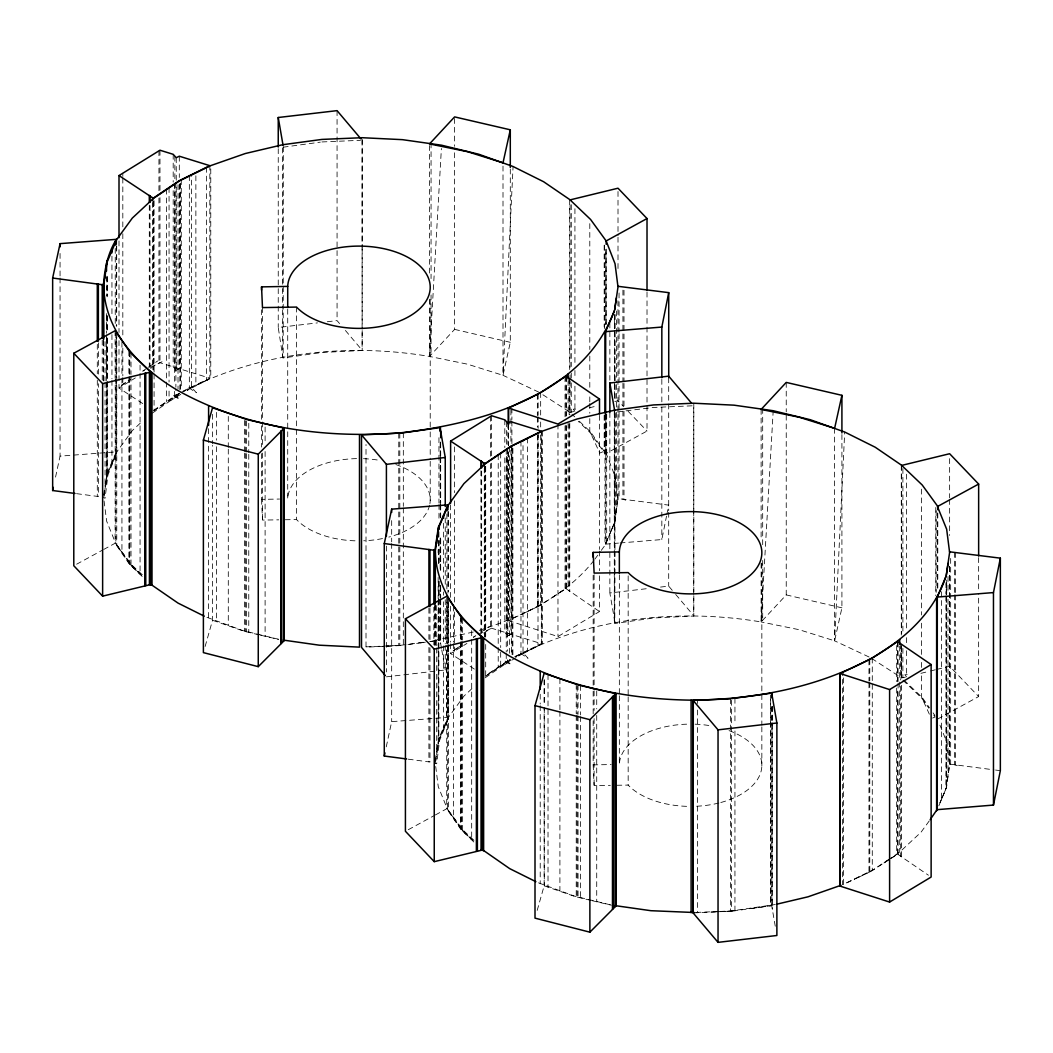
<?xml version="1.0" encoding="UTF-8"?>
<svg xmlns="http://www.w3.org/2000/svg" width="1053" height="1053" viewBox="0 0 1053 1053"><rect width="100%" height="100%" fill="white"/><g stroke="black" fill="none" stroke-linecap="round" stroke-linejoin="round"><path stroke-width="0.75" stroke-dasharray="5 3.75" d="M538.833 392.164L503.005 375.316L513.074 166.519M869.028 656.993L834.621 640.829L844.703 432.033M510.297 169.046L510.297 342.317L503.005 375.316L467.545 364.193L429.506 356.427L441.391 148.486M841.913 434.56L841.913 607.831L834.621 640.829L799.161 629.707L761.122 621.941L773.205 410.723M104.063 495.476L107.472 473.797M435.692 760.99L439.088 739.311M103.549 494.91L107.024 473.271L107.011 381.818M103.694 497.832L105.353 486.407M435.179 760.424L438.653 738.785L447.959 717.356L391.677 721.647L385.622 749.789M435.31 763.346L436.982 751.921M617.94 300.789L617.993 499.451L614.61 522.657L610.069 533.344M949.635 566.514L949.609 764.965L946.239 788.17L941.685 798.858M107.024 473.271L116.343 451.842L60.06 456.133L55.348 478.023M620.072 542.966L661.837 539.557L666.536 516.088M666.852 514.535L668.721 505.137L617.94 498.582L614.965 521.38L605.686 544.059L605.817 414.303M441.497 648.332L440.18 640.777L440.365 599.21M614.926 551.654L614.583 623.521L653.768 617.966L693.98 616.018L673.907 592.286M775.258 926.219L771.81 906.291L771.994 722.516M205.124 646.463L212.522 620.27L212.522 445.366M537.188 910.424L544.151 885.784L544.151 707.616M938.842 805.835L946.594 786.894L949.556 764.096L993.966 769.848M111.815 463.491L107.064 474.679L105.524 485.249L106.985 474.929L117.094 452.29L107.946 474.982L105.063 498.227L103.944 497.898M112.25 462.491L116.686 452.053L132.323 430.572L142.576 421.029M443.445 729.005L438.68 740.193L437.14 750.763L438.614 740.443L448.723 717.804L439.575 740.496L436.692 763.741L435.56 763.412M443.866 728.005L448.315 717.567L463.952 696.086L474.192 686.543M601.316 550.337L604.988 545.283L609.582 534.476M940.079 802.662L941.211 799.99M940.039 802.662L946.252 788.092L946.252 583.77M614.623 522.578L605.607 543.835M593.945 560.446C564.908 597.288 520.143 617.492 476.377 631.3M594.866 559.182L600.394 551.601M929.259 820.906L920.98 832.278L899.71 852.074L890.483 858.248M181.353 392.453C256.656 352.347 345.95 342.475 429.506 356.427L454.606 329.392L454.606 147.96M515.759 656.611C590.391 617.506 678.619 608.213 761.122 621.941L786.236 594.906L786.236 413.474M552.298 597.459L565.672 588.745M891.575 858.077L897.288 854.259M152.277 413.184L180.471 393.809M485.196 677.79L512.087 659.31M153.817 410.881L177.101 394.796L182.801 391.927M485.433 676.395L510.257 659.533L485.209 676.289M122.819 377.527L122.819 385.701L121.516 385.306L130.506 379.291M143.024 370.853L147.025 368.155M148.355 367.26L157.7 360.955M154.08 374.039L154.08 409.999L178.984 393.335M454.435 611.99L454.435 651.215L453.132 650.807L462.122 644.805M475.811 635.578L473.31 637.276L476.061 635.775M480.826 632.195L489.316 626.469M485.696 644.449L485.696 675.513L509.639 659.507M153.593 410.775L179.958 393.138M889.166 859.13L873.345 869.712L842.518 884.757L842.518 673.894M121.516 385.306L126.742 381.831M142.721 371.248L144.432 370.261M453.132 650.807L458.371 647.345M565.922 425.122L565.922 588.574L539.676 605.712L508.402 620.572L508.402 452.211M889.272 859.485L871.305 871.213L843.519 884.441L843.519 673.578M890.614 858.616L897.551 854.088L897.551 688.991M538.807 606.12L522.551 613.86M870.436 871.634L854.18 879.373M883.928 862.973L890.298 858.893M142.721 403.575L119.002 388.07L135.324 377.922M150.618 368.405L159.819 362.68L209.837 378.172L209.837 165.676M180.761 394.335L170.757 400.561L169.059 400.035L169.059 388.596M190.014 388.57L187.052 390.413L207.968 379.659L184.196 391.216M474.337 669.089L450.618 653.584L466.94 643.436M483.63 633.05L491.435 628.18L541.466 643.686L541.466 431.19M516.154 657.493L502.373 666.075L500.675 665.549L500.675 649.201M521.63 654.084L518.668 655.927L539.597 645.173L515.825 656.73M508.402 620.572L557.972 636.552L599.499 611.53L599.499 572.305M647.016 292.102L647.016 431.046L605.238 453.961L589.93 432.401L578.281 421.345M937.802 718.962L978.645 696.56L978.645 593.576M76.645 564.197L102.273 550.245M103.694 549.469L115.093 543.256L115.238 379.185M408.261 829.711L433.902 815.759M435.323 814.983L446.722 808.77L446.722 645.318M175.14 370.761L179.3 368.708L179.3 183.999M183.117 391.111L209.705 378.224M506.756 636.262L510.916 634.222L510.902 445.972M514.733 656.624L541.466 643.686M150.671 367.155L162.044 361.745M478.154 634.643L493.66 627.259M932.603 718.054L935.103 717.001L933.34 714.513M176.904 367.971L174.864 368.682L174.864 183.972M508.52 633.485L506.48 634.196L506.48 452.764M568.962 412.5L574.925 411.381L574.925 385.227M589.285 407.827L597.262 405.853M614.82 401.509L618.006 400.719L623.587 406.55M900.591 678.014L905.33 677.197M920.914 673.341L928.891 671.366M930.483 670.972L935.275 669.787M936.867 669.392L949.635 666.233L978.645 696.56M617.993 499.451L615.031 476.206L606.173 453.448L604.527 451.118L599.723 453.066L589.798 431.23L589.798 414.882M473.271 632.037L431.164 641.172M429.677 641.632L439.996 640.119M720.094 911.424L731.361 910.937L775.311 904.527M752.026 908.397L771.612 905.633M407.985 644.633L424.925 642.251M430.953 641.395L440.365 640.066M771.994 905.58L733.507 911.003L716.922 911.793M283.178 147.196L320.323 142.155M423.306 642.238L399.732 645.423L364.325 646.924M400.759 645.542L382.792 646.424M420.397 642.883L428.123 641.83M732.388 911.056L720.449 911.701M345.41 330.471L362.364 350.504L322.152 352.452L282.954 358.007L278.242 327.47L317.466 322.889M327.259 321.757L337.065 320.612L341.238 325.548M614.926 622.191L609.858 592.984L649.082 588.403M660.521 587.074L668.694 586.126L672.867 591.062M386.412 676.842L445.248 669.984L445.248 645.476M605.62 544.138L618.466 543.098M693.295 912.912L715.369 911.859M321.942 141.944L360.495 140.312M695.941 912.438L718.475 911.49M711.394 912.056L718.936 911.766M261.552 453.606L261.552 499.372L279.545 499.043M593.168 720.752L593.168 764.886L611.174 764.557M575.609 409.156L573.266 409.196L574.925 411.381M261.552 499.372L262.473 520.077L278.703 519.84M285.192 519.748L296.538 519.577A71.262 41.146 0 0 0 357.52 540.873M907.225 674.67L904.896 674.71L906.554 676.895L906.554 650.741M593.168 764.886L594.103 785.591L610.319 785.354M616.808 785.262L628.167 785.09A71.262 41.146 0 0 0 689.136 806.387M995.559 770.059L1000.35 770.651M76.566 493.66L98.363 496.516L98.363 383.726M408.195 759.174L429.979 762.03L429.979 647.608M259.17 634.88L243.769 631.142L212.653 620.322M260.644 635.222L278.347 639.342M590.786 900.394L575.399 896.656L544.151 885.784M592.273 900.736L611.438 905.198M454.606 329.392L510.297 342.317M786.236 594.906L841.913 607.831M278.545 639.25L242.888 630.602L205.69 616.874M610.161 904.764L574.517 896.116L537.306 882.388M623.784 499.438L625.706 500.201M955.413 764.952L957.322 765.715M542.861 394.757L569.673 412.026L574.701 416.83M871.805 658.533L901.671 677.908L901.671 643.58M188.763 387.767L196.437 392.782L191.409 387.162L191.409 174.666M173.495 395.559L179.484 399.469L175.877 395.441L175.877 388.899M520.393 653.281L528.053 658.296L523.025 652.676L523.025 440.18M505.111 661.06L511.113 664.983L507.493 660.955L507.493 657.677M565.922 588.574L599.499 611.53M897.551 854.088L928.417 875.227M473.955 840.294L463.359 830.383L447.393 809.099L462.517 830.659L471.797 839.531L462.728 830.896L455.014 819.984M142.339 574.78L131.73 564.869L115.777 543.585L130.901 565.145L140.167 574.017L131.098 565.382L123.398 554.47M902.921 680.225L921.546 697.915L928.904 708.261M904 680.133L922.191 697.468L929.457 707.734M579.347 421.253L590.575 431.954L604.172 451.197L604.172 415.237M473.06 840.742L461.767 829.58M141.431 575.228L130.138 564.066M462.438 830.541L471.797 839.531M473.837 842.005L460.095 828.369L446.748 808.862M130.809 565.027L140.167 574.017M142.208 576.491L128.466 562.855L115.132 543.348M628.049 411.21L647.016 431.046M933.076 712.868L934.893 715.435M435.705 766.505L438.259 786.644L447.472 809.323L454.172 818.786M104.076 500.991L106.643 521.13L115.856 543.809L122.556 553.273M929.351 714.184L921.428 696.744L921.428 672.222M939.934 725.162L946.66 741.72L949.609 764.965M441.76 649.872L445.248 669.984M978.645 557.616L978.645 591.944M955.624 552.535L955.624 593.392M955.624 595.037L955.624 765.031M954.558 552.404L954.558 593.26M954.558 594.892L954.558 764.899M950.662 558.445L950.662 764.412M949.635 458.634L949.635 497.858M949.635 499.504L949.635 535.464M949.53 566.527L949.53 764.307M948.016 576.504L948.016 592.852M948.016 599.394L948.016 775.929M946.7 580.085L946.7 594.787M946.7 596.432L946.7 786.038M946.331 583.204L946.331 594.642M946.331 596.274L946.331 787.526M946.028 582.717L946.028 594.168M946.028 595.801L946.028 788.684M941.487 591.773L941.487 799.359M937.802 512.995L937.802 589.825M937.446 513.087L937.486 589.996M936.156 510.666L936.156 592.405M935.801 507.48L935.801 595.761M921.428 489.145L921.428 615.005M921.428 623.179L921.428 655.874M921.428 662.416L921.428 670.59M906.554 474.205L906.554 631.129M906.554 637.657L906.554 644.199M902.895 468.572L902.895 633.669M902.895 648.372L902.895 677.803M901.671 465.413L901.671 633.774M901.394 644.462L901.394 678.79M901.394 685.319L901.394 856.958M901.289 465.044L901.289 635.051M901.289 646.489L901.289 677.54M900.684 643.975L900.684 679.935M900.684 686.477L900.684 856.471M899.71 646.121L899.71 680.449M899.71 682.081L899.71 852.074M898.091 642.238L898.091 681.462M898.091 683.094L898.091 854.733M897.551 641.593L897.551 682.462M896.682 645.568L896.682 681.528M896.682 688.07L896.682 854.799M872.279 658.086L872.279 870.581M869.778 659.56L869.778 680.804M869.778 682.436L869.778 872.055M868.975 659.941L868.975 681.199M868.975 682.831L868.975 872.437M834.621 428.334L834.621 640.829M786.236 382.41L786.236 411.828M772.31 706.51L772.31 909.2M771.994 706.168L771.994 720.871M771.81 706.866L771.81 906.291M770.651 699.666L770.651 720.91M770.651 722.542L770.651 905.619M770.572 695.019L770.572 905.883M762.688 408.432L762.688 545.73M762.688 560.446L762.688 620.928M761.845 563.394L761.845 725.227M761.845 726.86L761.845 766.084M761.122 409.433L761.122 540.202M761.122 563.092L761.122 621.941M734.941 698.297L734.941 724.451M734.941 730.993L734.941 910.806M731.427 700.324L731.427 911.187M730.387 698.744L730.387 911.24M697.626 700.206L697.626 703.483M697.626 710.012L697.626 912.701M693.809 403.22L693.809 615.715M693.73 509.099L693.73 405.747L653.558 407.458L614.926 412.223L614.926 550.008M693.73 510.731L693.73 615.715M668.694 377.79L668.694 510.666M668.694 512.311L668.694 586.126M661.837 379.37L661.837 405.523M661.837 407.156L661.837 539.557M628.167 575.859L628.167 695.191M628.167 696.823L628.167 785.09M623.995 290.286L623.995 381.831M623.995 383.463L623.995 409.617M623.995 411.249L623.995 499.517M622.928 290.154L622.928 381.686M622.928 383.331L622.928 409.485M622.928 411.118L622.928 499.385M619.348 574.793L619.348 694.124M619.348 695.757L619.348 764.412A71.262 41.146 0 0 1 688.965 724.122M619.046 292.931L619.046 332.169M619.046 333.801L619.046 410.631M619.046 412.263L619.046 498.898M618.006 191.488L618.006 235.622M618.006 237.254L618.006 271.582M616.4 310.99L616.4 382.91M616.4 384.542L616.4 410.696M616.4 412.328L616.4 510.415M615.084 314.571L615.084 383.226M615.084 384.858L615.084 401.206M615.084 412.644L615.084 520.524M614.702 314.426L614.702 401.048M614.623 411.42L614.807 622.678M614.399 318.835L614.399 328.654M614.399 330.287L614.399 394.033M614.399 412.013L614.399 523.17M614.281 410.249L614.281 570.436M614.281 572.069L614.281 622.744M609.858 322.981L609.858 380.199M609.858 412.539L609.858 592.984M606.686 414.105L606.686 541.611M606.173 249.127L606.173 324.311M606.173 414.211L606.173 453.448M605.857 414.395L605.857 453.619M604.988 414.513L604.988 545.283M604.527 245.152L604.527 328.523M604.527 415.158L604.527 451.118M604.172 245.244L604.172 326.97M599.499 415.382L599.499 549.416M599.499 551.061L599.499 570.673M596.722 690.886L596.722 708.866M596.722 715.408L596.722 901.75M594.103 574.727L594.103 689.149M594.103 690.794L594.103 710.406M594.103 718.58L594.103 785.591M593.168 575.267L593.168 689.689M593.168 691.321L593.168 714.21M589.798 223.631L589.798 349.491M589.798 356.032L589.798 390.36M589.798 396.902L589.798 401.798M589.798 403.444L589.798 413.25M580.387 685.516L580.387 714.948M580.387 716.58L580.387 898.012M578.044 684.871L578.044 714.289M578.044 715.935L578.044 897.367M577.136 686.293L577.136 714.079M577.136 715.711L577.136 897.156M576.228 684.358L576.228 713.776M576.228 715.421L576.228 896.853M574.925 208.691L574.925 363.983M574.925 370.511L574.925 378.685M571.279 204.69L571.279 366.51M571.279 373.052L571.279 381.225M571.279 382.858L571.279 412.289M570.055 204.808L570.055 368.26M570.055 374.802L570.055 379.712M570.055 381.344L570.055 412.394M569.673 199.53L569.673 369.537M569.765 378.948L569.765 414.908M569.765 423.082L569.765 591.444M569.054 378.461L569.054 414.421M569.054 424.227L569.054 590.957M568.093 380.607L568.093 414.935M568.093 423.109L568.093 586.56M566.475 376.724L566.475 415.948M566.475 425.754L566.475 589.219M565.922 376.079L565.922 416.949M565.053 376.79L565.053 417.659M565.053 425.833L565.053 589.285M559.906 678.685L559.906 709.735M559.906 711.367L559.906 891.18M557.972 424.056L557.972 636.552M548.021 674.618L548.021 887.126M544.269 679.883L544.269 706.036M544.269 707.669L544.269 885.836M544.151 679.817L544.151 705.971M542.4 431.111L542.4 643.62M541.321 431.243L541.321 643.738M540.663 392.572L540.663 415.448M540.663 421.99L540.663 428.532M540.663 435.06L540.663 605.067M540.215 694.23L540.215 704.036M540.215 705.668L540.215 883.836M538.149 394.046L538.149 415.29M538.149 416.922L538.149 428.374M538.149 434.902L538.149 606.541M538.004 432.875L538.004 645.371M537.359 394.427L537.359 415.685M537.359 417.317L537.359 427.123M537.359 435.297L537.359 606.923M527.5 438.048L527.5 650.543M520.972 441.154L520.972 653.65M512.89 448.381L512.89 655.966M512.113 448.775L512.113 654.729M511.903 408.064L511.903 419.502M511.903 421.134L511.903 444.024M511.903 445.656L511.903 618.927M511.468 445.932L511.468 653.531M510.902 410.012L510.902 444.34M509.639 447.012L509.639 654.597M508.533 424.372L508.533 445.616M508.533 452.158L508.533 620.52M508.402 424.425L508.402 445.669M507.849 423.227L507.849 444.484M507.849 451.026L507.849 635.736L504.808 632.326L504.808 454.159M507.493 448.46L507.493 651.149M506.48 421.7L506.48 446.222M506.243 449.302L506.243 651.991M506.243 653.623L506.243 661.797M504.808 419.831L504.808 447.617M503.005 166.084L503.005 375.316M500.675 453.053L500.675 647.569M498.214 454.712L498.214 645.963M498.214 647.595L498.214 667.207M491.606 415.738L491.606 456.607M491.606 463.136L491.606 628.233M490.58 416.225L490.58 457.094M490.58 463.636L490.58 628.72M485.696 466.282L485.696 636.275M485.209 467.058L485.209 637.052M485.104 466.834L485.104 636.828M484.854 466.992L484.854 636.999M484.288 467.993L484.288 634.722M481.655 471.178L481.655 633.011M480.931 470.704L480.931 632.537M471.678 630.668L471.678 839.899M462.636 618.703L462.636 639.961M462.636 641.593L462.636 831.199M461.451 617.374L461.451 640.25M461.451 641.882L461.451 829.869M460.951 618.519L460.951 639.763M460.951 641.395L460.951 829.382M460.543 616.321L460.543 640.843M460.543 642.475L460.543 828.816M454.606 118.528L454.606 146.314M454.435 446.893L454.435 492.659M454.435 500.833L454.435 602.184M453.553 606.094L453.553 642.054M453.553 643.686L453.553 818.589M450.618 504.835L450.618 598.012M450.618 606.186L450.618 642.146M450.618 643.778L450.618 653.584M448.381 600.342L448.381 642.83M448.381 644.475L448.381 811.205M448.315 511.6L448.315 591.707M448.315 603.145L448.315 717.567M447.959 511.403L447.959 593.129M447.959 602.935L447.907 717.448M447.472 598.459L447.472 644.225M447.472 645.858L447.472 809.323M446.867 513.93L446.867 589.114M446.867 602.198L446.867 643.054M446.867 649.596L446.867 719.883M446.722 597.907L446.748 643.778M445.248 517.971L445.248 586.626M445.248 599.697L445.248 643.831M443.563 523.302L443.563 578.874M443.563 591.957L443.563 595.221M443.563 601.763L443.563 644.265M443.563 645.897L443.563 727.623M440.694 442.629L440.694 455.712M440.694 457.344L440.694 503.11M440.694 504.756L440.694 517.826M440.694 539.07L440.694 571.766M440.694 586.482L440.694 597.92M440.694 599.552L440.694 643.686M440.588 442.01L440.588 455.08M440.588 456.712L440.588 502.492M440.588 504.124L440.588 517.194M440.588 538.452L440.588 572.779M440.588 585.85L440.588 597.288M440.588 598.933L440.588 643.067M440.365 442.286L440.365 455.357M440.365 457.002L440.365 502.768M440.365 504.4L440.365 517.484M440.365 538.728L440.365 573.056M440.365 586.126L440.365 597.577M440.18 442.997L440.18 456.067M440.18 457.7L440.18 503.479M440.18 505.111L440.18 516.549M440.18 537.793L440.18 572.121M440.18 585.205L440.18 598.275M440.18 599.907L440.18 640.777M438.956 437.679L438.956 503.058M439.022 504.44L438.956 519.405M439.022 540.4L438.956 563.539M439.022 581.269L438.956 597.867M439.022 599.249L438.956 640.369M438.877 540.505L438.877 563.381M438.877 581.361L438.877 597.709M438.877 599.341L438.877 738.285M438.64 541.084L438.64 563.974M438.64 581.954L438.64 598.301M438.548 598.867L438.548 739.443M438.153 549.679L438.153 552.943M438.153 577.465L438.153 598.709M438.153 600.342L438.153 646.121M438.153 647.753L438.153 740.917M436.679 605.554L436.679 646.424M436.679 648.056L436.679 751.039M435.31 604.843L435.31 645.713M434.994 605.712L434.968 646.805M434.915 605.067L434.915 645.937M433.862 607.252L433.862 644.844M431.059 142.918L431.059 278.584M431.059 294.932L431.059 355.414M430.216 299.526L430.216 430.282M430.216 431.927L430.216 459.713M430.216 461.346L430.216 500.57M429.979 608.371L429.979 641.066M429.506 145.564L429.506 274.688M429.506 299.21L429.506 356.427M428.913 608.239L428.913 639.289M428.913 647.463L428.913 761.885M403.325 432.783L403.325 506.348M403.325 507.98L403.325 645.292L366.01 647.187L366.01 444.498M399.811 433.178L399.811 645.673M398.771 433.231L398.771 645.726M391.677 520.59L391.677 541.847M391.677 543.48L391.677 721.647M386.412 546.073L386.412 671.946M362.179 139.338L362.179 247.218M362.179 248.863L362.179 328.957M362.179 330.589L362.179 350.201M362.1 140.233L362.1 243.585M362.1 245.217L362.1 350.201M337.065 110.644L337.065 320.612M296.538 307.081L296.538 519.577M287.719 309.279L287.719 498.898A71.262 41.146 0 0 1 357.336 458.608M283.296 146.709L283.178 357.164M282.652 147.999L282.652 286.942M282.652 288.575L282.652 308.187M282.652 309.832L282.652 357.23M278.242 148.67L278.242 327.47M265.106 427.005L265.106 443.352M265.106 451.526L265.106 636.236M262.473 307.581L262.473 420.371M262.473 422.003L262.473 446.525M262.473 453.066L262.473 520.077M261.552 309.753L261.552 419.278M261.552 425.82L261.552 447.064M248.771 423.28L248.771 452.698M248.771 454.33L248.771 632.498M246.415 420.989L246.415 452.053M246.415 453.685L246.415 631.853M245.507 420.779L245.507 451.842M245.507 453.474L245.507 631.642M244.599 420.476L244.599 451.54M244.599 453.172L244.599 631.339M228.29 416.435L228.29 447.499M228.29 449.131L228.29 625.666M216.405 412.381L216.405 440.167M216.405 446.709L216.405 621.612M212.522 414.303L212.653 443.787M210.771 168.875L210.771 378.106M208.599 428.716L208.599 618.322M206.388 167.361L206.388 379.857M195.871 175.798L195.871 385.029M189.343 175.64L189.343 388.136M181.274 179.589L181.274 388.82M180.484 183.261L180.484 389.215M179.839 183.683L179.839 389.649M179.3 156.213L179.3 177.457M178.023 184.762L178.023 389.084M176.233 157.713L176.233 180.603M176.233 187.144L176.233 370.222L173.192 366.813L173.192 188.645M175.877 182.946L175.877 387.267M174.864 156.186L174.864 182.34M174.614 183.788L174.614 384.845M174.614 391.387L174.614 396.283M173.192 154.317L173.192 182.103M169.059 187.539L169.059 382.055M166.598 189.198L166.598 380.449M166.598 382.081L166.598 401.693M159.977 150.224L159.977 191.093M159.977 197.622L159.977 362.719M158.95 150.711L158.95 191.58M158.95 198.122L158.95 363.206M154.08 200.768L154.08 372.393M153.593 201.544L153.593 369.906M153.475 201.32L153.475 369.682M153.225 201.478L153.225 369.853M152.659 202.479L152.659 369.208M150.026 205.664L150.026 367.497M149.302 205.19L149.302 367.023M140.062 365.154L140.062 371.696M140.062 373.328L140.062 574.385M131.006 353.189L131.006 374.447M131.006 376.079L131.006 565.685M129.822 351.86L129.822 374.736M129.822 376.369L129.822 564.355M129.322 351.373L129.322 563.868M128.927 350.807L128.927 563.316M122.819 173.205L122.819 176.47M122.819 178.102L122.819 227.145M122.819 233.687L122.819 336.67M122.819 348.109L122.819 375.895M121.937 342.212L121.937 376.54M121.937 378.172L121.937 553.075M119.002 240.966L119.002 332.498M119.002 340.672L119.002 388.07M116.686 246.086L116.686 326.193M116.765 333.182L116.765 545.691M116.343 245.889L116.278 326.061M116.343 337.421L116.278 451.934M115.856 332.945L115.856 377.079M115.856 378.711L115.856 543.809M115.238 248.416L115.238 323.6M115.093 330.76L115.132 378.264M111.947 256.155L111.947 316.637M111.947 334.617L111.947 378.751M111.947 380.383L111.947 462.109M107.248 276.623L107.248 296.235M107.248 315.847L107.248 332.195M107.248 338.737L107.248 379.606M107.248 381.239L107.248 472.771M107.011 277.202L107.011 296.828M107.011 316.44L107.011 331.155M107.011 337.684L107.011 380.186M106.919 276.136L106.919 295.748M106.919 315.373L106.919 331.708M106.919 338.25L106.919 473.929M106.524 313.583L106.524 333.196M106.524 334.828L106.524 380.607M106.524 382.239L106.524 475.403M105.063 341.672L105.063 380.91M105.063 382.542L105.063 485.525M103.681 340.975L103.681 381.831M103.365 340.198L103.299 382.055M102.233 340.106L102.233 380.962M98.363 342.857L98.363 375.552M97.297 344.357L97.297 373.776M97.297 380.317L97.297 496.371M60.06 253.444L60.06 276.334M60.06 277.966L60.06 456.133M729.045 730.611A71.262 41.146 0 0 1 761.688 768.085A71.262 41.146 0 0 1 720.436 802.61M718.883 803.005A71.262 41.146 0 0 1 695.335 806.295M695.138 724.188A71.262 41.146 0 0 1 710.433 725.741M395.849 464.531A71.262 41.146 0 0 1 429.914 503.637M429.611 505.177A71.262 41.146 0 0 1 388.807 537.096M382.489 538.57A71.262 41.146 0 0 1 363.719 540.781M363.509 458.674A71.262 41.146 0 0 1 378.817 460.227M605.857 324.482L605.857 249.298L605.817 324.403"/><path stroke-width="1.5" d="M616.4 297.907L614.702 309.516M617.914 286.298L668.721 292.642L668.721 377.645M948.016 563.421L946.331 575.03M949.53 551.811L1000.35 558.156L1000.35 770.651L993.466 805.071L937.249 809.652L937.302 597.064L946.239 575.675L949.609 552.456L946.66 529.225L937.446 506.546L978.645 484.064L949.635 453.725L901.671 465.413M103.681 339.329L103.681 285.389L107.064 262.184L116.686 239.557L132.323 218.076L153.593 198.28L179.958 180.642L210.771 165.597L245.296 153.527L282.652 144.735L321.942 139.417L362.179 137.706L402.391 139.654L441.589 145.209L478.786 154.238L513.074 166.519L543.624 181.735L569.673 199.53L590.575 219.458L606.173 240.953L606.173 244.217M447.959 504.861L438.272 527.566L434.968 550.364L384.279 543.545L391.677 509.152L447.959 504.861L447.907 509.849M435.31 603.211L435.31 550.903L438.68 527.698L448.315 505.071L463.952 483.59L485.209 463.794L511.574 446.156L542.4 431.111L576.912 419.041L614.281 410.249L653.558 404.931L693.809 403.22L734.02 405.168L773.205 410.723L810.402 419.752L844.703 432.033L875.254 447.249L901.289 465.044L922.191 484.972L937.802 506.467L937.802 509.731M606.173 240.953L615.031 263.711L617.993 286.942L614.61 310.161C583.309 395.428 481.155 423.648 399.732 432.928C323.995 438.693 245.099 427.952 178.049 390.597C140.181 368.313 104.339 332.011 103.681 285.389M946.028 576.188C934.432 612.043 905.146 638.618 873.345 657.217C817.826 687.727 753.987 699.666 691.11 700.153C628.417 699.284 564.79 687.043 509.678 656.111C471.81 633.827 435.955 597.525 435.31 550.903M103.339 338.79C104.221 305.673 98.074 269.186 116.343 239.347L60.06 243.638L52.65 278.031L52.65 490.527L74.974 493.449M661.837 377.737L661.837 327.062L668.721 292.642M993.466 805.071L993.466 592.576L1000.35 558.156M52.65 490.527L53.321 487.394M406.59 758.963L384.279 756.041L384.95 752.908M510.297 129.809L503.005 162.82L467.545 151.698L429.506 143.919L454.606 116.896L510.297 129.809L510.297 167.414M841.913 395.323L834.621 428.334L799.161 417.212L761.122 409.433L786.236 382.41L841.913 395.323L841.913 432.928M440.18 431.546L440.365 427.571L401.877 432.994L361.508 434.889L361.508 647.384L385.385 675.618M771.81 693.795L771.994 693.085L729.518 698.863L693.124 700.403L693.124 912.898L718.041 942.356L776.877 935.498L776.877 723.003L771.81 693.795L771.81 697.06M203.387 440.115L212.522 407.774L247.389 419.686L284.218 428.11L284.218 640.606L258.261 666.654L203.387 652.623L203.387 440.115L258.261 454.159L284.218 428.11M535.003 705.628L544.151 673.288L579.005 685.2L615.834 693.624L615.834 906.12L589.877 932.168L535.003 918.137L535.003 705.628L589.877 719.673L615.834 693.624M661.837 327.062L605.62 331.642L614.399 310.674M930.168 819.642L937.236 809.349M937.302 597.064L993.466 592.576M119.002 175.575L159.977 150.224L173.192 154.317L176.233 157.713L179.3 156.213L209.837 165.676L178.984 180.84L153.225 198.214L119.002 175.575L119.002 237.688M450.618 441.089L491.606 415.738L504.808 419.831L507.849 423.227L510.916 421.726L541.466 431.19L510.613 446.354L484.854 463.728L450.618 441.089L450.618 503.202M508.402 408.077L539.676 393.203L565.922 376.079L599.499 399.034L557.972 424.056L508.402 408.077L508.402 424.425M840.018 886.086L840.162 673.538L889.601 689.57L931.128 664.548L897.551 641.593L871.305 658.717L840.162 673.538L840.018 886.086L889.601 902.066L931.128 877.044L931.128 664.548M605.857 241.124L647.016 218.55L618.006 188.211L570.055 199.899M73.789 353.255L115.093 330.76L130.243 352.452L150.645 372.064L150.645 584.56L102.628 596.143L73.789 565.751L73.789 353.255L102.628 383.647L102.628 596.143M405.418 618.769L446.722 596.274L461.872 617.966L482.274 637.578L482.274 850.074L434.244 861.657L405.418 831.265L405.418 618.769L434.244 649.161L434.244 861.657M841.018 885.27L808.006 896.814L776.877 904.158M102.628 383.647L150.645 372.064M434.244 649.161L482.274 637.578M278.242 147.025L278.242 117.502L337.065 110.644L361.061 139.009M609.858 412.539L609.858 383.016L668.694 376.158L691.637 403.286M361.508 434.889L386.412 464.347L445.248 457.489L440.18 428.281M693.124 700.403L718.041 729.861L776.877 723.003M150.632 584.915L151.698 584.81M482.261 850.429L483.327 850.324M614.847 905.58L650.899 910.7L694.335 912.517M261.552 286.877L287.719 286.403A71.262 41.146 0 0 1 384.7 248.877A71.262 41.146 0 0 1 412.618 314.32A71.262 41.146 0 0 1 296.538 307.081L262.473 307.581L261.552 286.877L261.552 290.141M593.168 552.391L619.348 551.917A71.262 41.146 0 0 1 716.33 514.39A71.262 41.146 0 0 1 744.234 579.834A71.262 41.146 0 0 1 628.167 572.595L594.103 573.095L593.168 552.391L593.168 557.287M693.124 912.898L693.295 700.416M52.65 278.031L103.339 284.85L103.299 283.981M283.231 640.079L319.283 645.186L359.494 647.134L359.494 434.639M284.218 640.606L283.862 428.031M615.834 906.12L615.478 693.545M204.229 616.15L178.049 603.106L151.5 584.823M535.859 881.664L509.678 868.62L482.327 849.613M149.737 583.862L150.645 584.56M481.353 849.376L482.274 850.074M150.697 584.099L151.461 584.823M609.858 383.016L614.662 410.683M278.242 117.502L283.033 145.169M978.645 484.064L978.645 555.984M936.617 598.301L936.617 810.797M899.71 639.579L899.71 644.489M889.601 689.57L889.601 902.066M771.994 693.085L771.994 697.994M718.041 729.861L718.041 942.356M691.11 700.153L691.11 912.648M647.016 218.55L647.016 290.47M619.348 551.917L619.348 573.161M614.978 694.138L614.978 906.633M613.017 696.138L613.017 908.634M612.477 696.678L612.477 909.187M605.686 331.563L605.62 413.368M604.988 332.787L604.988 412.881M599.499 399.034L599.499 413.75M589.877 719.673L589.877 932.168M568.093 374.065L568.093 378.975M540.215 671.34L540.215 689.32M508.533 408.024L508.533 424.372M484.288 463.096L484.288 466.361M483.63 638.315L483.63 850.824M482.077 637.381L482.077 849.876M481.655 461.372L481.655 467.914M481.05 637.684L481.05 850.179M480.931 460.898L480.931 467.44M477.391 638.579L477.391 851.074M476.377 638.829L476.377 851.324M446.867 507.388L446.867 510.652M445.248 457.489L445.248 506.532M443.563 515.128L443.563 518.392M440.694 431.19L440.694 437.732M440.365 427.571L440.365 430.848M438.877 525.789L438.877 529.054M438.64 526.382L438.64 529.646M438.548 531.844L438.548 536.754M438.153 531.699L438.153 536.596M436.679 540.176L436.679 543.44M434.994 550.14L434.968 604.304M434.915 551.127L434.915 603.435M433.862 550.035L433.862 603.974M429.979 549.534L429.979 606.739M428.913 549.39L428.913 606.594M391.677 509.152L391.677 512.429M386.412 464.347L386.412 536.267M384.279 543.545L384.279 756.041M287.719 286.403L287.719 307.647M283.362 428.624L283.362 641.119M281.401 430.624L281.401 643.12M280.861 431.164L280.861 643.673M258.261 454.159L258.261 666.654M208.599 405.826L208.599 425.438M152.659 197.582L152.659 200.847M152.001 372.801L152.001 585.31M150.447 371.867L150.447 584.362M150.026 195.858L150.026 202.4M149.421 372.17L149.421 584.665M149.302 195.384L149.302 201.926M145.762 373.065L145.762 585.56M144.761 373.315L144.761 585.81M116.343 239.347L116.278 244.335M115.238 241.874L115.238 245.138M111.947 249.614L111.947 252.891M107.248 260.275L107.248 263.54M107.011 260.868L107.011 264.132M106.524 262.908L106.524 271.082M105.063 274.662L105.063 277.926M102.233 284.521L102.233 338.461M98.363 284.02L98.363 341.225M97.297 283.876L97.297 341.093M60.06 243.638L60.06 246.915"/></g></svg>
